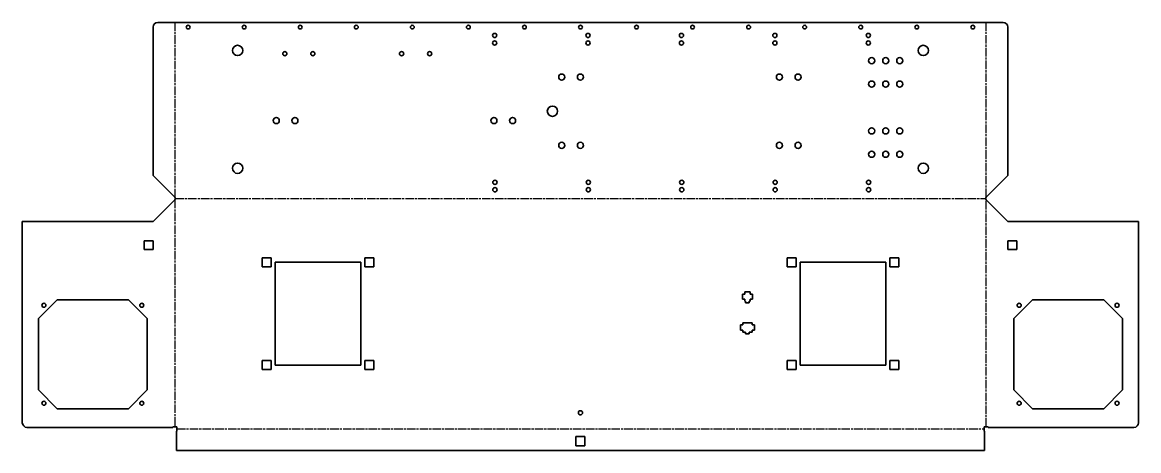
# Model space of a CAD drawing. Header units: inches. Extents: x 0 to 1195, y 0 to 458.
import ezdxf

# ---------------------------------------------------------------- set-up
doc = ezdxf.new("R2010")
doc.units = ezdxf.units.IN
doc.header["$MEASUREMENT"] = 0
doc.linetypes.add('Chain', pattern=[13.68, 9.12, -1.14, 2.28, -1.14])
doc.layers.add('Bend Centerline (ANSI)', color=7, linetype='Chain', lineweight=25)
doc.layers.add('Visible (ANSI)', color=7, linetype='Continuous', lineweight=35)

# ---------------------------------------------------------------- blocks, each defined once
blk = doc.blocks.new('3DOF250-V002-CEBA002_Chapa Soporte Variadores_20_3DOF250-V002-CEBA002 (desplegada)')
at = {"layer": 'Bend Centerline (ANSI)'}
for p, q in [((-434.3, 229), (-434.3, 42.2)), ((434.3, 42.2), (434.3, 229)), ((-434.3, 39.3), (-434.3, -203.5)), ((-433.7, 40.8), (433.7, 40.8)), ((434.3, -203.5), (434.3, 39.3)), ((-432, -205.8), (432, -205.8))]:
    blk.add_line(p, q, dxfattribs=at)
at = {"layer": 'Visible (ANSI)'}
for p, q in [((-452.5, 229), (452.5, 229)), ((-457.5, 65.4), (-457.5, 224)), ((457.5, 224), (457.5, 65.4)), ((-434.3, 42.2), (-457.5, 65.4)), ((457.5, 65.4), (434.3, 42.2)), ((-457.5, 16.1), (-434.3, 39.3)), ((434.3, 39.3), (457.5, 16.1)), ((-597.5, 16.1), (-597.5, -199.1)), ((-457.5, 16.1), (-597.5, 16.1)), ((457.5, 16.1), (597.5, 16.1)), ((597.5, 16.1), (597.5, -199.1)), ((-467, -14), (-467, -4.5)), ((-467, -4.5), (-457.5, -4.5)), ((-457.5, -4.5), (-457.5, -14)), ((457.5, -14), (457.5, -4.5)), ((457.5, -4.5), (467, -4.5)), ((467, -4.5), (467, -14)), ((-457.5, -14), (-467, -14)), ((-340.8, -22.7), (-331.2, -22.7)), ((-340.8, -32.3), (-340.8, -22.7)), ((-331.2, -22.7), (-331.2, -32.3)), ((-230.8, -22.7), (-221.2, -22.7)), ((-230.8, -32.3), (-230.8, -22.7)), ((-221.2, -22.7), (-221.2, -32.3)), ((221.2, -22.7), (230.8, -22.7)), ((221.2, -32.3), (221.2, -22.7)), ((230.8, -22.7), (230.8, -32.3)), ((331.2, -22.7), (340.8, -22.7)), ((331.2, -32.3), (331.2, -22.7)), ((340.8, -22.7), (340.8, -32.3)), ((467, -14), (457.5, -14)), ((-331.2, -32.3), (-340.8, -32.3)), ((-327, -27.5), (-235, -27.5)), ((-327, -137.5), (-327, -27.5)), ((-235, -27.5), (-235, -137.5)), ((-221.2, -32.3), (-230.8, -32.3)), ((230.8, -32.3), (221.2, -32.3)), ((235, -27.5), (327, -27.5)), ((235, -137.5), (235, -27.5)), ((327, -27.5), (327, -137.5)), ((340.8, -32.3), (331.2, -32.3)), ((175.8, -59.3), (181.6, -59.3)), ((175.8, -61.5), (175.8, -59.3)), ((181.6, -59.3), (181.6, -61.5)), ((-580.2, -87.8), (-560.1, -67.8)), ((-560.1, -67.8), (-483.9, -67.8)), ((-483.9, -67.8), (-463.9, -87.8)), ((173.3, -61.5), (175.8, -61.5)), ((173.3, -67.1), (173.3, -61.5)), ((175.8, -67.1), (173.3, -67.1)), ((175.8, -69.3), (175.8, -67.1)), ((176.7, -69.3), (175.8, -69.3)), ((176.7, -70.9), (176.7, -69.3)), ((180.7, -70.9), (176.7, -70.9)), ((180.7, -69.3), (180.7, -70.9)), ((181.6, -69.3), (180.7, -69.3)), ((181.6, -61.5), (184.1, -61.5)), ((181.6, -67.1), (181.6, -69.3)), ((184.1, -67.1), (181.6, -67.1)), ((184.1, -61.5), (184.1, -67.1)), ((463.9, -87.8), (483.9, -67.8)), ((483.9, -67.8), (560.1, -67.8)), ((560.1, -67.8), (580.2, -87.8)), ((-580.2, -164), (-580.2, -87.8)), ((-463.9, -87.8), (-463.9, -164)), ((171.2, -94.5), (173.7, -94.5)), ((171.2, -100.1), (171.2, -94.5)), ((173.7, -92.3), (183.7, -92.3)), ((173.7, -94.5), (173.7, -92.3)), ((183.7, -92.3), (183.7, -94.5)), ((183.7, -94.5), (186.2, -94.5)), ((186.2, -94.5), (186.2, -100.1)), ((463.9, -164), (463.9, -87.8)), ((580.2, -87.8), (580.2, -164)), ((173.7, -100.1), (171.2, -100.1)), ((173.7, -102.3), (173.7, -100.1)), ((176.7, -102.3), (173.7, -102.3)), ((176.7, -103.9), (176.7, -102.3)), ((180.7, -103.9), (176.7, -103.9)), ((180.7, -102.3), (180.7, -103.9)), ((183.7, -102.3), (180.7, -102.3)), ((183.7, -100.1), (183.7, -102.3)), ((186.2, -100.1), (183.7, -100.1)), ((-340.8, -132.7), (-331.2, -132.7)), ((-340.8, -142.3), (-340.8, -132.7)), ((-331.2, -142.3), (-340.8, -142.3)), ((-331.2, -132.7), (-331.2, -142.3)), ((-235, -137.5), (-327, -137.5)), ((-230.8, -132.7), (-221.2, -132.7)), ((-230.8, -142.3), (-230.8, -132.7)), ((-221.2, -142.3), (-230.8, -142.3)), ((-221.2, -132.7), (-221.2, -142.3)), ((221.2, -132.7), (230.8, -132.7)), ((221.2, -142.3), (221.2, -132.7)), ((230.8, -142.3), (221.2, -142.3)), ((230.8, -132.7), (230.8, -142.3)), ((327, -137.5), (235, -137.5)), ((331.2, -132.7), (340.8, -132.7)), ((331.2, -142.3), (331.2, -132.7)), ((340.8, -142.3), (331.2, -142.3)), ((340.8, -132.7), (340.8, -142.3)), ((-560.1, -184.1), (-580.2, -164)), ((-463.9, -164), (-483.9, -184.1)), ((483.9, -184.1), (463.9, -164)), ((580.2, -164), (560.1, -184.1)), ((-483.9, -184.1), (-560.1, -184.1)), ((560.1, -184.1), (483.9, -184.1)), ((-436.5, -204.1), (-592.5, -204.1)), ((-432, -203.5), (-436.5, -203.5)), ((-436.5, -203.5), (-436.5, -204.1)), ((-432.6, -229), (-432.6, -208)), ((-432.6, -208), (-432, -208)), ((-432, -208), (-432, -203.5)), ((-4.8, -213.9), (4.8, -213.9)), ((-4.8, -224), (-4.8, -213.9)), ((4.8, -213.9), (4.8, -224)), ((436.5, -203.5), (432, -203.5)), ((432, -203.5), (432, -208)), ((432, -208), (432.6, -208)), ((432.6, -208), (432.6, -229)), ((436.5, -204.1), (436.5, -203.5)), ((592.5, -204.1), (436.5, -204.1)), ((4.8, -224), (-4.8, -224)), ((432.6, -229), (-432.6, -229))]:
    blk.add_line(p, q, dxfattribs=at)
for centre, radius in [((-420, 224), 2), ((-360, 224), 2), ((-300, 224), 2), ((-240, 224), 2), ((-180, 224), 2), ((-120, 224), 2), ((-91.9, 215), 2.25), ((-60, 224), 2), ((0, 224), 2), ((8.1, 215), 2.25), ((60, 224), 2), ((108.1, 215), 2.25), ((120, 224), 2), ((180, 224), 2), ((208.1, 215), 2.25), ((240, 224), 2), ((300, 224), 2), ((308.1, 215), 2.25), ((360, 224), 2), ((420, 224), 2), ((-367, 199), 5.5), ((-91.9, 207), 2.25), ((8.1, 207), 2.25), ((108.1, 207), 2.25), ((208.1, 207), 2.25), ((308.1, 207), 2.25), ((367, 199), 5.5), ((-316.5, 195.5), 2.25), ((-286.5, 195.5), 2.25), ((-191.5, 195.5), 2.25), ((-161.5, 195.5), 2.25), ((311.8, 188), 3.3), ((326.8, 188), 3.3), ((341.8, 188), 3.3), ((-20, 170.5), 3.3), ((0, 170.5), 3.3), ((213, 170.5), 3.3), ((233, 170.5), 3.3), ((311.8, 163), 3.3), ((326.8, 163), 3.3), ((341.8, 163), 3.3), ((-30, 134), 5.5), ((-325.7, 124), 3.3), ((-305.7, 124), 3.3), ((-92.7, 124), 3.3), ((-72.7, 124), 3.3), ((311.8, 113), 3.3), ((326.8, 113), 3.3), ((341.8, 113), 3.3), ((-20, 97.5), 3.3), ((0, 97.5), 3.3), ((213, 97.5), 3.3), ((233, 97.5), 3.3), ((311.8, 88), 3.3), ((326.8, 88), 3.3), ((341.8, 88), 3.3), ((-367, 73), 5.5), ((367, 73), 5.5), ((-91.6, 58), 2.25), ((8.4, 58), 2.25), ((108.4, 58), 2.25), ((208.4, 58), 2.25), ((308.4, 58), 2.25), ((-91.6, 50), 2.25), ((8.4, 50), 2.25), ((108.4, 50), 2.25), ((208.4, 50), 2.25), ((308.4, 50), 2.25), ((-574.4, -73.5), 2.15), ((-469.6, -73.5), 2.15), ((469.6, -73.5), 2.15), ((574.4, -73.5), 2.15), ((-574.4, -178.3), 2.15), ((-469.6, -178.3), 2.15), ((469.6, -178.3), 2.15), ((574.4, -178.3), 2.15), ((0, -188.5), 2.25)]:
    blk.add_circle(centre, radius, dxfattribs=at)
at = {"layer": 'Visible (ANSI)', "extrusion": (0, 0, -1)}
for centre, start, end in [((452.5, 224), 360, 90), ((-452.5, 224), 90, 180), ((592.5, -199.1), 270, 360), ((-592.5, -199.1), 180, 270)]:
    blk.add_arc(centre, 5, start, end, dxfattribs=at)
at = {"layer": 'Visible (ANSI)'}
for centre, start, end in [((-435.7, 40.8), 315, 45), ((435.7, 40.8), 135, 225)]:
    blk.add_arc(centre, 2, start, end, dxfattribs=at)

msp = doc.modelspace()

# ---------------------------------------------------------------- block references
msp.add_blockref('3DOF250-V002-CEBA002_Chapa Soporte Variadores_20_3DOF250-V002-CEBA002 (desplegada)', (597.5, 229))

doc.saveas('drawing.dxf')
